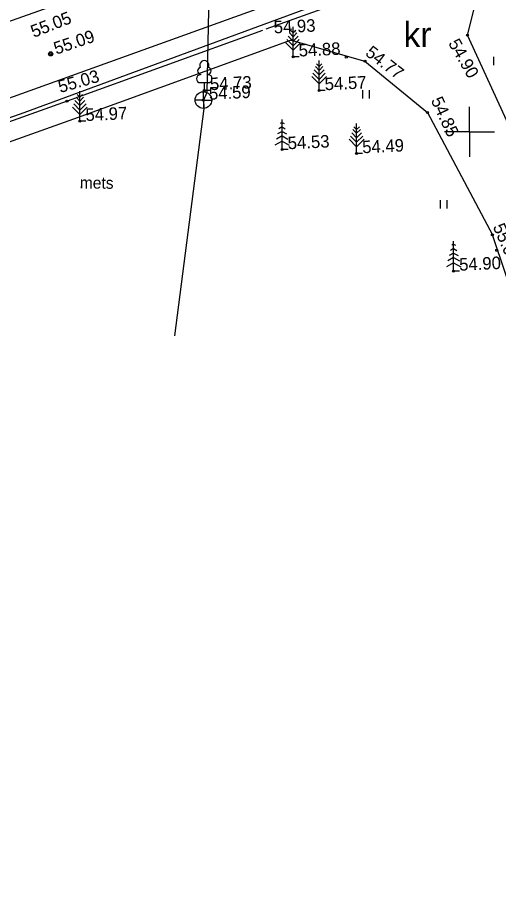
# Model space of a CAD drawing. Extents: x 640815 to 641975, y 6454871 to 6455868.
# Drawn here: x 641472.9 to 641501.7, y 6455103.8 to 6455156.8 of the extents above; entities that cross this region are included whole.
import ezdxf

# ---------------------------------------------------------------- set-up
doc = ezdxf.new("R2010")
doc.units = 0
for name, color, linetype in [('Level 10', 7, 'Continuous'), ('Level 11', 7, 'Continuous'), ('Level 13', 7, 'Continuous'), ('Level 23', 7, 'Continuous'), ('Level 30', 7, 'Continuous'), ('Level 41', 7, 'Continuous'), ('Level 44', 7, 'Continuous'), ('Level 59', 7, 'Continuous'), ('Level 61', 7, 'Continuous'), ('Level 62', 7, 'Continuous'), ('Level 63', 7, 'Continuous')]:
    doc.layers.add(name, color=color, linetype=linetype)

msp = doc.modelspace()

# ---------------------------------------------------------------- linework, layer by layer
at = {"layer": 'Level 10'}
for q in [(641484.03, 6455152.4), (641483.53, 6455151.9), (641484.53, 6455151.9), (641484.03, 6455151.4)]:
    msp.add_line((641484.03, 6455151.9), q, dxfattribs=at)
msp.add_circle((641484.03, 6455151.9), 0.5, dxfattribs=at)
at = {"layer": 'Level 11'}
for points in [[(641484.95, 6455187.54), (641484.94, 6455187), (641484.23, 6455152.35), (641484.03, 6455151.9)], [(641498.44, 6455161.4), (641497.97, 6455161.23), (641426.9, 6455135.65)], [(641484.03, 6455151.9), (641484.06, 6455151.4), (641482.29, 6455137.75)]]:
    msp.add_lwpolyline(points, dxfattribs=at)
at = {"layer": 'Level 13'}
msp.add_lwpolyline([(641500.46, 6455167.54), (641483.27, 6455160.49), (641428.06, 6455140.91)], dxfattribs=at)
at = {"layer": 'Level 23'}
msp.add_lwpolyline([(641428.38, 6455135.3), (641450.83, 6455143.22), (641473.27, 6455151.16), (641498.82, 6455160.58), (641518.97, 6455168.36), (641546.21, 6455178.82), (641557.2, 6455182.98), (641573.45, 6455189.29), (641591.82, 6455195.48), (641610.2, 6455201.68), (641636.54, 6455210.52), (641652.38, 6455215.99), (641675.59, 6455224.22)], dxfattribs=at)
at = {"layer": 'Level 30'}
for points in [[(641501.13, 6455161.16), (641494.44, 6455158.56), (641487.78, 6455156.15)], [(641505.03, 6455144.6), (641499.89, 6455155.8), (641501.25, 6455161.21)], [(641487.59, 6455156.08), (641475.85, 6455151.83), (641455.89, 6455144.7), (641436.43, 6455137.8), (641428.33, 6455134.99)], [(641489.31, 6455155.49), (641476.24, 6455150.76), (641456.27, 6455143.63), (641436.81, 6455136.71), (641428.38, 6455133.8)], [(641489.31, 6455155.49), (641493.73, 6455154.24), (641497.49, 6455151.16), (641501.38, 6455143.82)], [(641531.65, 6455082.16), (641526.01, 6455095.37), (641520.83, 6455101.92), (641514.11, 6455109.24), (641506.04, 6455122.43), (641504.67, 6455128.48), (641504.57, 6455134.35), (641501.38, 6455143.82)]]:
    msp.add_lwpolyline(points, dxfattribs=at)
at = {"layer": 'Level 41'}
for points in [[(641501.46, 6455154), (641501.46, 6455154.5)], [(641493.61, 6455152), (641493.61, 6455152.5)], [(641494.01, 6455152), (641494.01, 6455152.5)], [(641498.27, 6455145.39), (641498.27, 6455145.89)], [(641498.67, 6455145.39), (641498.67, 6455145.89)]]:
    msp.add_lwpolyline(points, dxfattribs=at)
at = {"layer": 'Level 44'}
for p, q in [((641489.42, 6455155.7), (641489.2, 6455155.93)), ((641489.42, 6455155.93), (641489.26, 6455156.1)), ((641489.42, 6455154.49), (641489.42, 6455156.29)), ((641489.42, 6455155.93), (641489.58, 6455156.1)), ((641489.42, 6455155.7), (641489.64, 6455155.93)), ((641489.42, 6455154.9), (641488.98, 6455155.34)), ((641489.42, 6455155.16), (641489.05, 6455155.54)), ((641489.42, 6455155.44), (641489.12, 6455155.73)), ((641489.42, 6455155.44), (641489.72, 6455155.73)), ((641489.42, 6455155.16), (641489.79, 6455155.54)), ((641489.42, 6455154.9), (641489.86, 6455155.34)), ((641489.78, 6455154.49), (641489.42, 6455154.49)), ((641490.98, 6455152.47), (641490.98, 6455154.27)), ((641490.98, 6455153.68), (641490.76, 6455153.91)), ((641490.98, 6455153.91), (641490.82, 6455154.08)), ((641490.98, 6455153.91), (641491.14, 6455154.08)), ((641490.98, 6455153.68), (641491.2, 6455153.91)), ((641483.85, 6455153.45), (641483.85, 6455153.42)), ((641484.33, 6455153.45), (641484.33, 6455153.42)), ((641490.98, 6455152.88), (641490.54, 6455153.32)), ((641490.98, 6455153.14), (641490.61, 6455153.52)), ((641490.98, 6455153.42), (641490.68, 6455153.71)), ((641490.98, 6455153.42), (641491.28, 6455153.71)), ((641490.98, 6455153.14), (641491.35, 6455153.52)), ((641490.98, 6455152.88), (641491.42, 6455153.32)), ((641484.33, 6455152.94), (641483.85, 6455152.94)), ((641484.09, 6455152.47), (641484.09, 6455152.94)), ((641476.62, 6455152.07), (641476.46, 6455152.24)), ((641476.62, 6455150.63), (641476.62, 6455152.43)), ((641476.62, 6455152.07), (641476.78, 6455152.24)), ((641484.47, 6455152.47), (641484.09, 6455152.47)), ((641491.34, 6455152.47), (641490.98, 6455152.47)), ((641476.62, 6455151.3), (641476.25, 6455151.68)), ((641476.62, 6455151.58), (641476.32, 6455151.87)), ((641476.62, 6455151.84), (641476.4, 6455152.07)), ((641476.62, 6455151.84), (641476.84, 6455152.07)), ((641476.62, 6455151.58), (641476.92, 6455151.87)), ((641476.62, 6455151.3), (641476.99, 6455151.68)), ((641476.62, 6455151.04), (641476.18, 6455151.48)), ((641476.62, 6455151.04), (641477.06, 6455151.48)), ((641476.98, 6455150.63), (641476.62, 6455150.63)), ((641488.76, 6455150.56), (641488.64, 6455150.5)), ((641488.76, 6455148.94), (641488.76, 6455150.74)), ((641488.76, 6455150.56), (641488.88, 6455150.5)), ((641488.76, 6455150.02), (641488.49, 6455149.87)), ((641488.76, 6455150.29), (641488.57, 6455150.18)), ((641488.76, 6455150.29), (641488.95, 6455150.18)), ((641488.76, 6455150.02), (641489.03, 6455149.87)), ((641493.23, 6455149.92), (641493, 6455150.14)), ((641493.23, 6455150.14), (641493.06, 6455150.3)), ((641493.23, 6455148.7), (641493.23, 6455150.5)), ((641493.23, 6455150.14), (641493.4, 6455150.3)), ((641493.23, 6455149.92), (641493.46, 6455150.14)), ((641488.76, 6455149.75), (641488.42, 6455149.56)), ((641488.76, 6455149.75), (641489.1, 6455149.56)), ((641493.23, 6455149.1), (641492.78, 6455149.55)), ((641493.23, 6455149.38), (641492.86, 6455149.74)), ((641493.23, 6455149.64), (641492.94, 6455149.94)), ((641493.23, 6455149.64), (641493.52, 6455149.94)), ((641493.23, 6455149.38), (641493.6, 6455149.74)), ((641493.23, 6455149.1), (641493.68, 6455149.55)), ((641488.76, 6455149.44), (641488.33, 6455149.2)), ((641488.76, 6455149.44), (641489.19, 6455149.2)), ((641489.12, 6455148.94), (641488.76, 6455148.94)), ((641493.59, 6455148.7), (641493.23, 6455148.7)), ((641499.05, 6455143.26), (641498.94, 6455143.2)), ((641499.05, 6455141.64), (641499.05, 6455143.44)), ((641499.05, 6455143.26), (641499.16, 6455143.2)), ((641499.05, 6455142.72), (641498.78, 6455142.57)), ((641499.05, 6455142.99), (641498.86, 6455142.88)), ((641499.05, 6455142.99), (641499.24, 6455142.88)), ((641499.05, 6455142.72), (641499.32, 6455142.57)), ((641499.05, 6455142.14), (641498.62, 6455141.9)), ((641499.05, 6455142.45), (641498.7, 6455142.26)), ((641499.05, 6455142.45), (641499.4, 6455142.26)), ((641499.05, 6455142.14), (641499.48, 6455141.9)), ((641499.41, 6455141.64), (641499.05, 6455141.64))]:
    msp.add_line(p, q, dxfattribs=at)
for centre, radius, start, end in [((641484.09, 6455153.99), 0.277, 332.5799, 207.4201), ((641483.9, 6455153.657), 0.212, 105.2441, 257.079), ((641484.28, 6455153.657), 0.212, 282.921, 74.7559), ((641483.853, 6455153.183), 0.237, 90, 270), ((641484.328, 6455153.183), 0.237, 270, 90)]:
    msp.add_arc(centre, radius, start, end, dxfattribs=at)
at = {"layer": 'Level 59'}
msp.add_circle((641474.87, 6455154.67), 0.125, dxfattribs=at)
at = {"layer": 'Level 62'}
for centre in [(641499.89, 6455155.8), (641474.87, 6455154.67), (641489.42, 6455154.49), (641492.61, 6455154.47), (641493.73, 6455154.24), (641484.09, 6455152.47), (641490.98, 6455152.47), (641475.85, 6455151.83), (641484.03, 6455151.9), (641497.49, 6455151.16), (641476.62, 6455150.63), (641488.76, 6455148.94), (641493.23, 6455148.7), (641501.38, 6455143.82), (641501.64, 6455142.89), (641499.05, 6455141.64)]:
    msp.add_circle(centre, 0.0625, dxfattribs=at)
at = {"layer": 'Level 63'}
for points in [[(641500, 6455150), (641500, 6455151.5)], [(641500, 6455150), (641498.5, 6455150)], [(641500, 6455150), (641501.5, 6455150)], [(641500, 6455150), (641500, 6455148.5)]]:
    msp.add_lwpolyline(points, dxfattribs=at)

# ---------------------------------------------------------------- texts
at = {"layer": 'Level 30'}
msp.add_text('kr', height=1.5, dxfattribs=at).set_placement((641496.05, 6455155.08))
at = {"layer": 'Level 59'}
for s, rotation, p in [('55.05', 21.4292, (641473.85, 6455155.63)), ('54.93', 2.5631, (641488.27, 6455155.9)), ('55.09', 18.6168, (641475.2, 6455154.62)), ('54.88', 2.5631, (641489.77, 6455154.51)), ('54.90', 299.8041, (641498.71, 6455155.31)), ('54.77', 322.3229, (641493.7, 6455154.63)), ('55.03', 16.1244, (641475.44, 6455152.32)), ('54.73', 2.5631, (641484.44, 6455152.49)), ('54.57', 2.5631, (641491.33, 6455152.49)), ('54.59', 2.5631, (641484.38, 6455151.92)), ('54.85', 294.7752, (641497.67, 6455151.89)), ('54.97', 2.5631, (641476.97, 6455150.64)), ('54.53', 2.5631, (641489.11, 6455148.95)), ('54.49', 2.5631, (641493.58, 6455148.71)), ('55.03', 293.3376, (641501.39, 6455144.31)), ('54.90', 2.5631, (641499.4, 6455141.66))]:
    msp.add_text(s, height=0.75, rotation=rotation, dxfattribs=at).set_placement(p)
at = {"layer": 'Level 61'}
msp.add_text('mets', height=0.7, rotation=359.2922, dxfattribs=at).set_placement((641476.61, 6455146.6))

doc.saveas('drawing.dxf')
